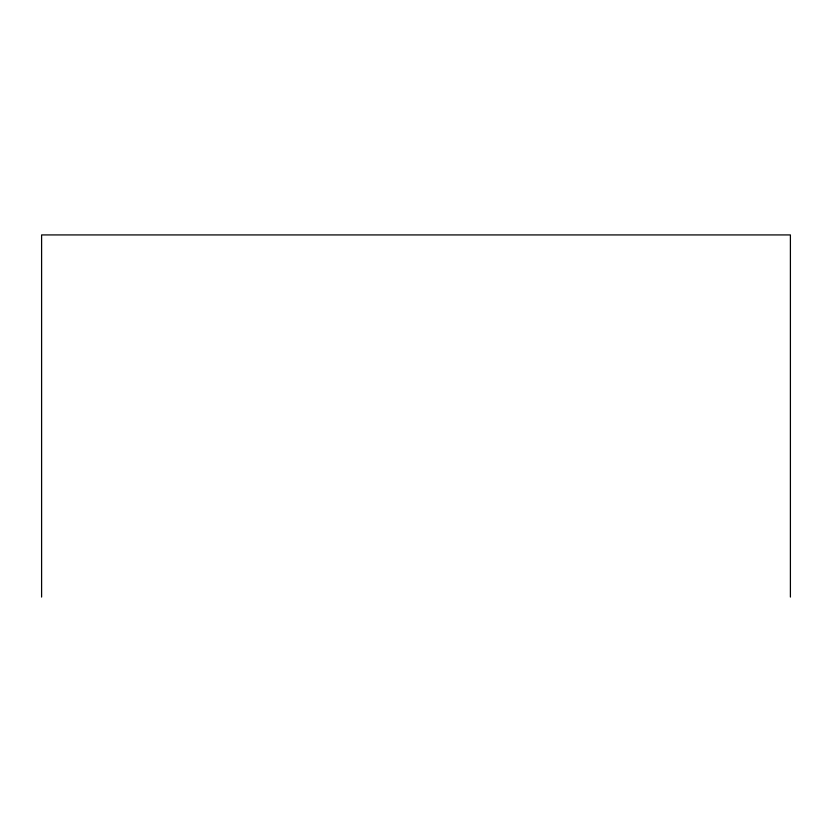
<?xml version="1.0" encoding="UTF-8"?>
<svg xmlns="http://www.w3.org/2000/svg" width="832" height="832" viewBox="0 0 832 832"><rect width="100%" height="100%" fill="white"/><g stroke="black" fill="none" stroke-linecap="round" stroke-linejoin="round"><path stroke-width="1.25" d="M790.4 597.074L790.4 234.926L41.6 234.926L41.6 597.074"/></g></svg>
